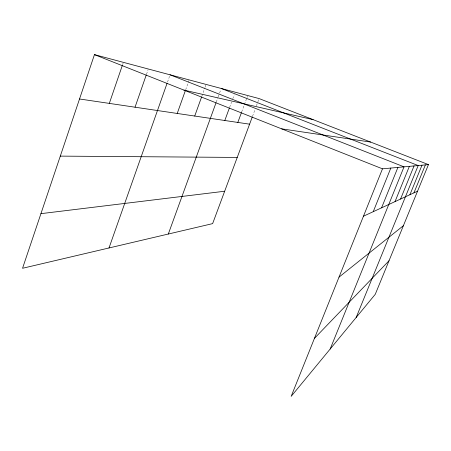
<?xml version="1.0" encoding="UTF-8"?>
<svg xmlns="http://www.w3.org/2000/svg" width="451" height="451" viewBox="0 0 451 451"><rect width="100%" height="100%" fill="white"/><g stroke="black" fill="none" stroke-linecap="round" stroke-linejoin="round"><path stroke-width="0.34" stroke-dasharray="2.25 1.69" d="M122.7 64.341L123.151 63.016M146.496 74.28L148.097 69.668M167.501 82.088L169.835 75.475M185.66 89.777L188.946 80.571M201.845 96.288L204.929 87.731M205.166 87.071L205.881 85.092M216.266 102.118L217.918 97.568M218.154 96.92L219.338 93.667M219.575 93.019L220.753 89.766M229.632 107.338L231.56 102.067M232.767 98.775L234.216 94.828M241.691 111.938L246.776 98.171M247.018 97.512L247.503 96.204M252.521 116.302L255.204 109.08M256.422 105.799L257.645 102.518M257.887 101.858L258.863 99.237"/><path stroke-width="0.68" d="M428.45 164.609L382.482 168.826L291.16 396.367L375.26 294.3L428.45 164.609L259.105 98.577L94.456 54.633L22.55 268.277L212.63 223.623L252.278 116.956M109.317 103.392L122.475 65M135.035 107.203L146.265 74.939M109.007 247.965L167.033 83.412M177.215 113.455L185.429 90.437M194.725 116.048L201.608 96.948M168.308 234.035L216.029 102.766M224.807 120.502L229.39 107.992M237.818 122.43L241.448 112.598M373.236 211.682L390.814 168.06M381.574 207.826L397.912 167.411M330.166 349.035L404.028 166.847L170.066 74.815M395.031 201.603L409.356 166.357M400.544 199.049L414.041 165.929M356.183 317.453L418.184 165.551L221.227 88.469M409.92 194.714L421.989 165.201M413.933 192.859L425.389 164.886M314.437 338.368L389.027 260.746M339.017 277.128L403.403 225.686M363.467 216.204L417.553 191.185M40.934 213.661L224.666 191.235M60.299 156.114L237.232 157.427M79.534 98.983L249.595 124.177M281.666 128.856L370.649 142.071M183.907 90.099L313.107 119.633M94.456 54.633L382.482 168.826"/></g></svg>
